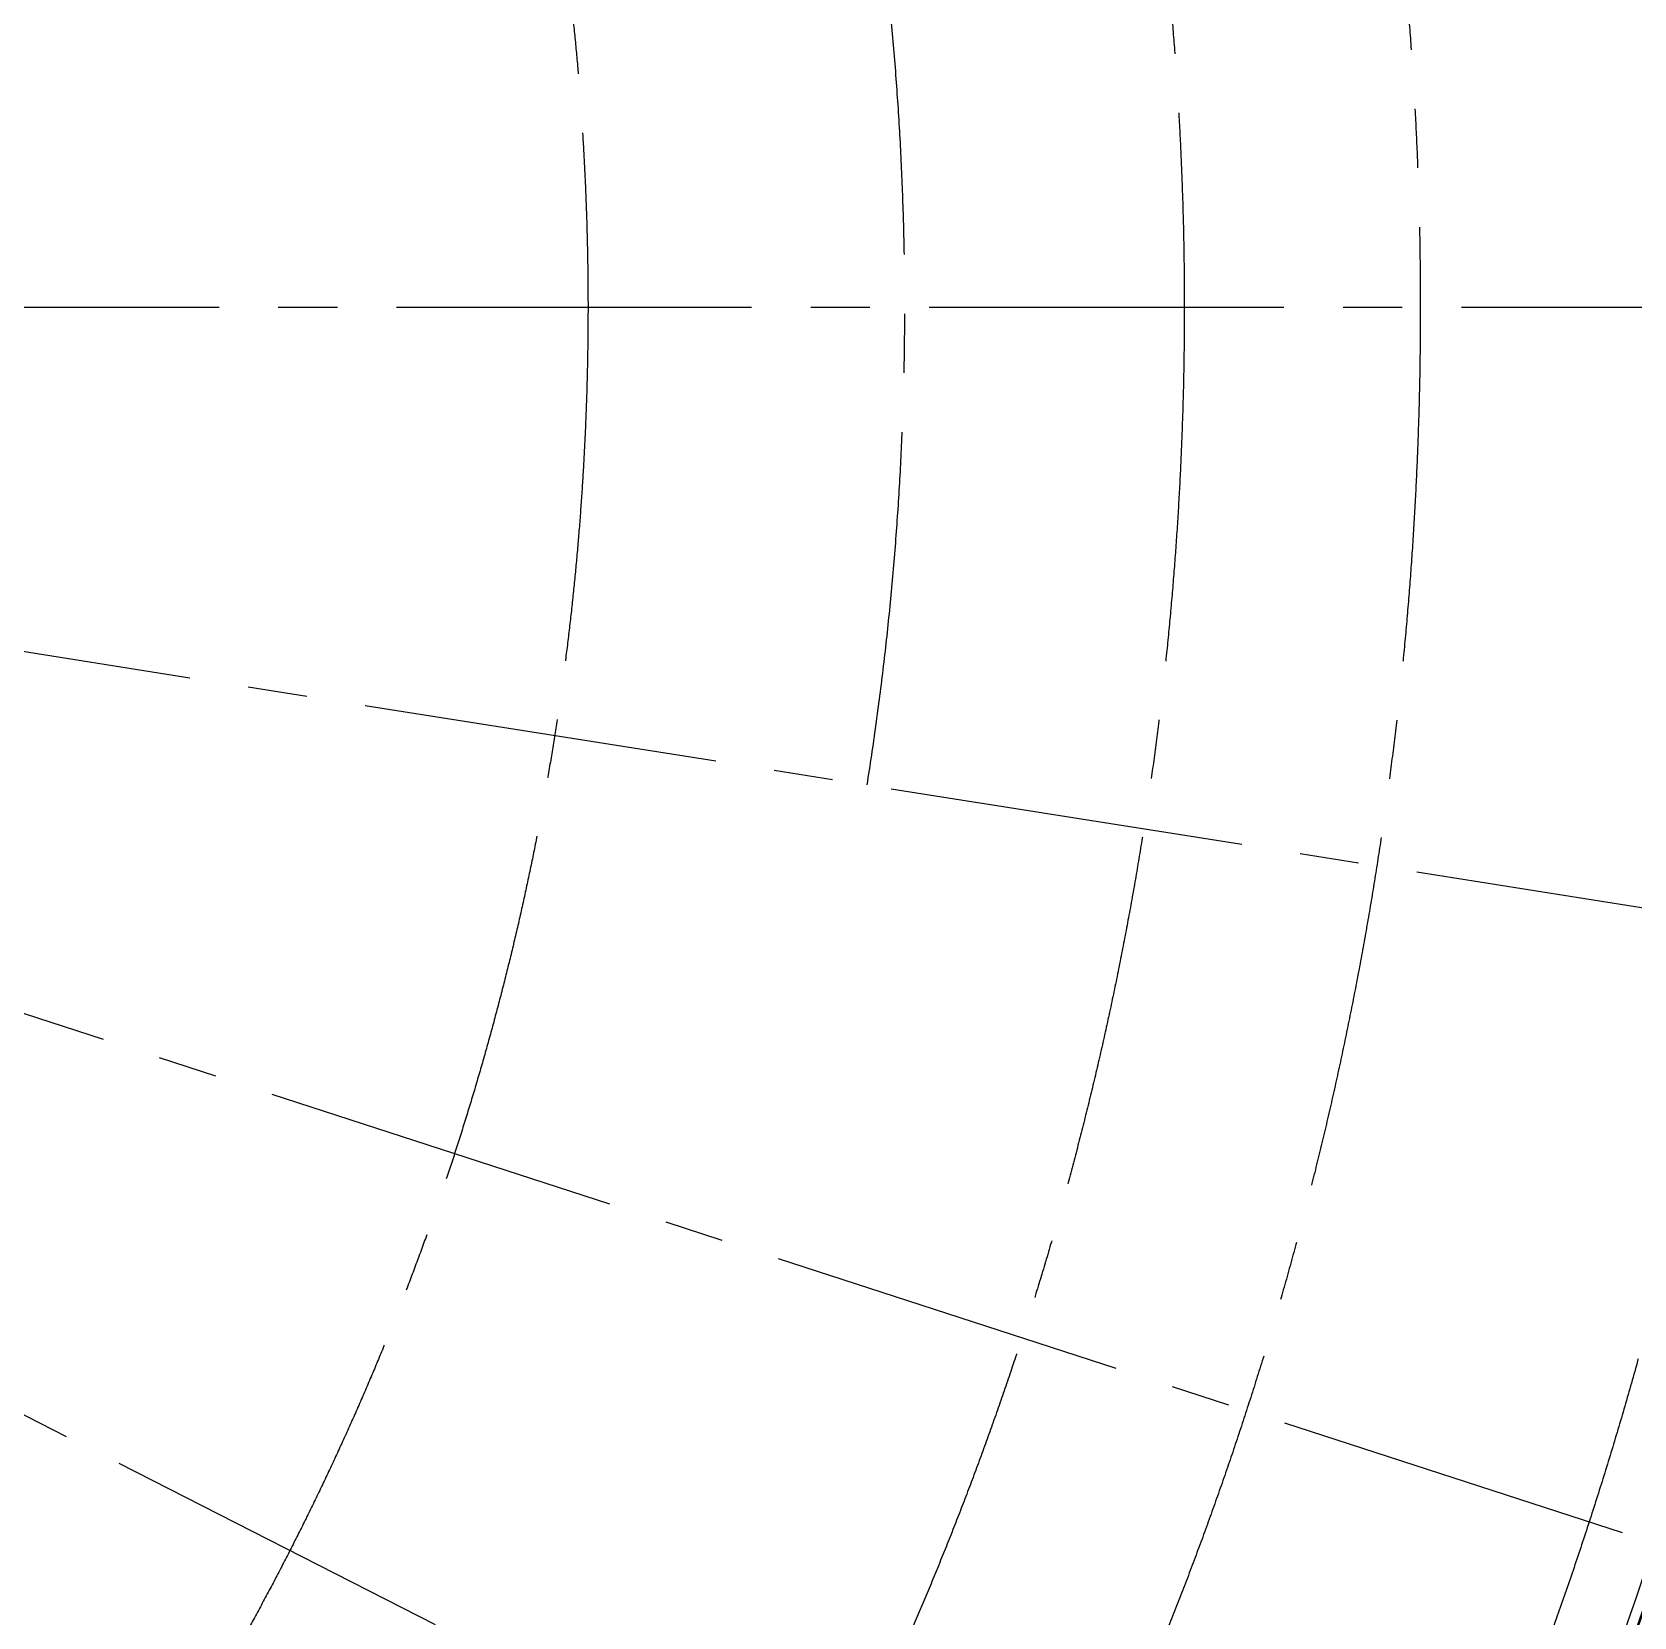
# Model space of a CAD drawing. Extents: x 104132 to 3338343, y -1228862 to 1409848.
# Drawn here: x 1280137 to 1305927, y 75630 to 101156 of the extents above; entities that cross this region are included whole.
import ezdxf

# ---------------------------------------------------------------- set-up
doc = ezdxf.new("R2010")
doc.units = 0
doc.linetypes.add('CENTER', pattern=[50.8, 31.75, -6.35, 6.35, -6.35])
doc.linetypes.add('CENTER2', pattern=[28.575, 19.05, -3.175, 3.175, -3.175])
for name, color, linetype in [('#幕墙线-平面', 8, 'Continuous'), ('#标注', 8, 'Continuous'), ('#轴线', 8, 'CENTER2'), ('A-FLOR-UNDR', 8, 'Continuous'), ('DOTE', 8, 'CENTER')]:
    doc.layers.add(name, color=color, linetype=linetype)

# ---------------------------------------------------------------- blocks, each defined once
blk = doc.blocks.new('轴网20240313')
at = {"layer": '#标注', "ltscale": 300}
blk.add_circle((571467.9, -147345.9), 64700, dxfattribs=at)
at = {"layer": '#轴线', "ltscale": 300}
for p, q in [((586767.9, -147345.9), (639167.9, -147345.9)), ((586579.5, -149739.3), (638334.4, -157936.5)), ((586019, -152073.9), (635854.4, -168266.3)), ((585100.3, -154291.9), (631789, -178081))]:
    blk.add_line(p, q, dxfattribs=at)
for radius in [64700, 63300, 57500, 53700, 44100]:
    blk.add_circle((571467.9, -147345.9), radius, dxfattribs=at)
blk.add_arc((571467.9, -147345.9), 49200, 351, 9, dxfattribs=at)
blk = doc.blocks.new('QWEAFSD')
at = {"layer": 'A-FLOR-UNDR', "ltscale": 5}
for radius, end in [(65000, 202.58664), (64800, 202.00419), (64750, 201.83199), (64600, 201.19687), (64580, 201.09026), (64415, 200.57143)]:
    blk.add_arc((172821, 487183), radius, 322.26362, end, dxfattribs=at)

msp = doc.modelspace()

# ---------------------------------------------------------------- block references
at = {"layer": '#幕墙线-平面'}
msp.add_blockref('QWEAFSD', (1072166, -390456), dxfattribs=at)
at = {"layer": 'DOTE'}
msp.add_blockref('轴网20240313', (673520, 244073), dxfattribs=at)

doc.saveas('drawing.dxf')
